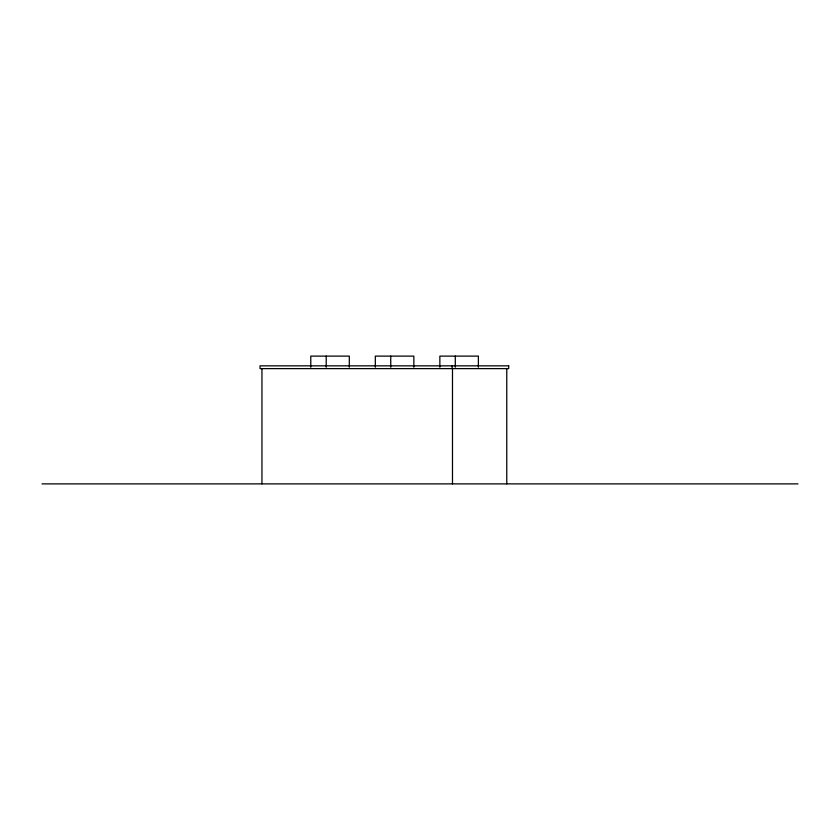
<?xml version="1.0" encoding="UTF-8"?>
<svg xmlns="http://www.w3.org/2000/svg" width="840" height="840" viewBox="0 0 840 840"><rect width="100%" height="100%" fill="white"/><g stroke="black" fill="none" stroke-linecap="round" stroke-linejoin="round"><path stroke-width="1.26" d="M42 483.882L798 483.882M506.772 368.613L506.772 483.882M478.38 367.227L478.38 356.118L439.856 356.118L439.856 367.227M455.291 356.118L455.291 367.227M452.487 368.613L452.487 483.882M452.109 365.841L452.109 368.613M413.847 367.227L413.847 356.118L375.322 356.118L375.322 367.227M390.747 356.118L390.747 367.227M349.304 367.227L349.304 356.118L310.779 356.118L310.779 367.227M326.204 356.118L326.204 367.227M261.954 368.613L261.954 483.882M508.704 365.841L260.033 365.841L260.033 368.613L508.704 368.613L508.704 365.841"/></g></svg>
